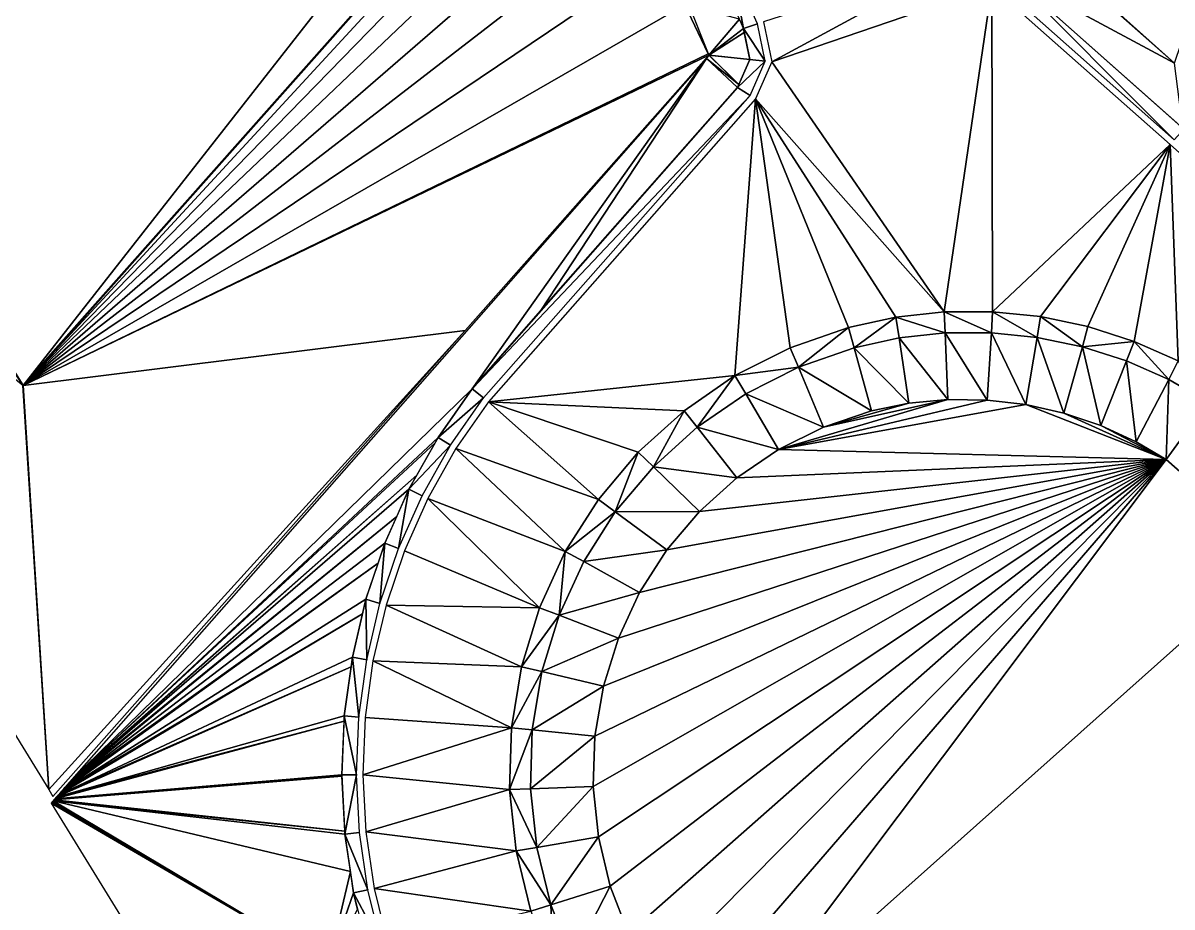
# Model space of a CAD drawing. Header units: metres. Extents: x 1634389 to 1634634, y 8249577 to 8249800.
# Drawn here: x 1634410.27 to 1634437.72, y 8249726.12 to 8249747.25 of the extents above; entities that cross this region are included whole.
import ezdxf

# ---------------------------------------------------------------- set-up
doc = ezdxf.new("R2010")
doc.units = ezdxf.units.M
doc.header["$LTSCALE"] = 2
doc.linetypes.add('CACHE2', pattern=[4.7625, 3.175, -1.5875])
for name, color, linetype in [('CONTOUR-BATIMENT', 5, 'Continuous'), ('MNT-02-BASSIN-FF-30', 205, 'Continuous'), ('MNT-02-BATIMENT FINI-FF-0', 1, 'Continuous'), ('MNT-02-BETON DESACTIVE FF-35', 7, 'Continuous'), ('MNT-02-ESPACE VERT-FF-30', 221, 'Continuous'), ('MNT-02-EVERGREEN-FF-45', 7, 'Continuous'), ('MNT-02-VOIRIE LOURDE-FF-60', 160, 'Continuous')]:
    doc.layers.add(name, color=color, linetype=linetype)

msp = doc.modelspace()

# ---------------------------------------------------------------- linework, layer by layer
at = {"layer": 'CONTOUR-BATIMENT', "linetype": 'CACHE2', "ltscale": 0.05, "const_width": 0.05, "flags": 128}
msp.add_lwpolyline([(1634417.524, 8249774.242), (1634430.058, 8249763.094), (1634425.261, 8249757.725), (1634426.394, 8249756.749), (1634410.278, 8249738.583), (1634399.337, 8249756.062), (1634411.616, 8249769.881), (1634412.735, 8249768.886)], close=True, dxfattribs=at)
at = {"layer": 'MNT-02-BASSIN-FF-30', "color": 1, "linetype": 'ByBlock'}
for points in [[(1634432.3, 8249739.844, 99.122), (1634431.203, 8249739.724, 99.111), (1634432.366, 8249738.251, 98.06)], [(1634433.403, 8249739.848, 99.133), (1634432.3, 8249739.844, 99.122), (1634433.301, 8249738.24, 98.06)], [(1634433.301, 8249738.24, 98.06), (1634432.3, 8249739.844, 99.122), (1634432.366, 8249738.251, 98.06)], [(1634434.228, 8249738.132, 98.06), (1634433.403, 8249739.848, 99.133), (1634433.301, 8249738.24, 98.06)], [(1634434.501, 8249739.737, 99.144), (1634433.403, 8249739.848, 99.133), (1634434.228, 8249738.132, 98.06)], [(1634431.203, 8249739.724, 99.111), (1634430.128, 8249739.49, 99.1), (1634431.434, 8249738.162, 98.06)], [(1634432.366, 8249738.251, 98.06), (1634431.203, 8249739.724, 99.111), (1634431.434, 8249738.162, 98.06)], [(1634434.501, 8249739.737, 99.144), (1634434.228, 8249738.132, 98.06), (1634435.137, 8249737.928, 98.06)], [(1634435.581, 8249739.511, 99.155), (1634434.501, 8249739.737, 99.144), (1634435.137, 8249737.928, 98.06)], [(1634430.128, 8249739.49, 99.1), (1634428.793, 8249739.027, 99.096), (1634430.538, 8249737.982, 98.06)], [(1634430.128, 8249739.49, 99.1), (1634430.538, 8249737.982, 98.06), (1634431.434, 8249738.162, 98.06)], [(1634436.017, 8249737.63, 98.06), (1634435.581, 8249739.511, 99.155), (1634435.137, 8249737.928, 98.06)], [(1634436.632, 8249739.173, 99.166), (1634435.581, 8249739.511, 99.155), (1634436.017, 8249737.63, 98.06)], [(1634428.793, 8249739.027, 99.096), (1634427.535, 8249738.391, 99.091), (1634429.394, 8249737.591, 98.06)], [(1634430.538, 8249737.982, 98.06), (1634428.793, 8249739.027, 99.096), (1634429.394, 8249737.591, 98.06)], [(1634436.86, 8249737.242, 98.06), (1634436.632, 8249739.173, 99.166), (1634436.017, 8249737.63, 98.06)], [(1634437.641, 8249738.727, 99.177), (1634436.632, 8249739.173, 99.166), (1634436.86, 8249737.242, 98.06)], [(1634437.576, 8249736.816, 98.06), (1634437.641, 8249738.727, 99.177), (1634436.86, 8249737.242, 98.06)], [(1634438.576, 8249738.19, 99.188), (1634437.641, 8249738.727, 99.177), (1634437.576, 8249736.816, 98.06)], [(1634427.535, 8249738.391, 99.091), (1634426.374, 8249737.592, 99.087), (1634428.32, 8249737.054, 98.06)], [(1634427.535, 8249738.391, 99.091), (1634428.32, 8249737.054, 98.06), (1634429.394, 8249737.591, 98.06)], [(1634429.394, 8249737.591, 98.06), (1634428.32, 8249737.054, 98.06), (1634432.366, 8249738.251, 98.06)], [(1634428.32, 8249737.054, 98.06), (1634433.301, 8249738.24, 98.06), (1634432.366, 8249738.251, 98.06)], [(1634428.32, 8249737.054, 98.06), (1634434.228, 8249738.132, 98.06), (1634433.301, 8249738.24, 98.06)], [(1634429.394, 8249737.591, 98.06), (1634432.366, 8249738.251, 98.06), (1634431.434, 8249738.162, 98.06)], [(1634430.538, 8249737.982, 98.06), (1634429.394, 8249737.591, 98.06), (1634431.434, 8249738.162, 98.06)], [(1634440.233, 8249734.481, 98.06), (1634438.576, 8249738.19, 99.188), (1634437.576, 8249736.816, 98.06)], [(1634437.576, 8249736.816, 98.06), (1634434.228, 8249738.132, 98.06), (1634428.32, 8249737.054, 98.06)], [(1634434.228, 8249738.132, 98.06), (1634437.576, 8249736.816, 98.06), (1634435.137, 8249737.928, 98.06)], [(1634437.576, 8249736.816, 98.06), (1634436.017, 8249737.63, 98.06), (1634435.137, 8249737.928, 98.06)], [(1634437.576, 8249736.816, 98.06), (1634436.86, 8249737.242, 98.06), (1634436.017, 8249737.63, 98.06)], [(1634426.374, 8249737.592, 99.087), (1634425.33, 8249736.645, 99.082), (1634427.327, 8249736.377, 98.06)], [(1634428.32, 8249737.054, 98.06), (1634426.374, 8249737.592, 99.087), (1634427.327, 8249736.377, 98.06)], [(1634424.017, 8249727.797, 98.06), (1634437.576, 8249736.816, 98.06), (1634423.895, 8249729, 98.06)], [(1634423.895, 8249729, 98.06), (1634437.576, 8249736.816, 98.06), (1634423.935, 8249730.207, 98.06)], [(1634423.935, 8249730.207, 98.06), (1634437.576, 8249736.816, 98.06), (1634424.136, 8249731.398, 98.06)], [(1634424.3, 8249726.621, 98.06), (1634437.576, 8249736.816, 98.06), (1634424.017, 8249727.797, 98.06)], [(1634424.136, 8249731.398, 98.06), (1634437.576, 8249736.816, 98.06), (1634424.494, 8249732.549, 98.06)], [(1634424.738, 8249725.492, 98.06), (1634437.576, 8249736.816, 98.06), (1634424.3, 8249726.621, 98.06)], [(1634424.494, 8249732.549, 98.06), (1634437.576, 8249736.816, 98.06), (1634425.003, 8249733.642, 98.06)], [(1634425.323, 8249724.431, 98.06), (1634437.576, 8249736.816, 98.06), (1634424.738, 8249725.492, 98.06)], [(1634425.003, 8249733.642, 98.06), (1634437.576, 8249736.816, 98.06), (1634425.653, 8249734.656, 98.06)], [(1634426.046, 8249723.458, 98.06), (1634437.576, 8249736.816, 98.06), (1634425.323, 8249724.431, 98.06)], [(1634425.653, 8249734.656, 98.06), (1634437.576, 8249736.816, 98.06), (1634426.432, 8249735.573, 98.06)], [(1634426.896, 8249722.586, 98.06), (1634437.576, 8249736.816, 98.06), (1634426.046, 8249723.458, 98.06)], [(1634426.432, 8249735.573, 98.06), (1634437.576, 8249736.816, 98.06), (1634427.327, 8249736.377, 98.06)], [(1634426.896, 8249722.586, 98.06), (1634440.233, 8249734.481, 98.06), (1634437.576, 8249736.816, 98.06)], [(1634437.576, 8249736.816, 98.06), (1634428.32, 8249737.054, 98.06), (1634427.327, 8249736.377, 98.06)], [(1634425.33, 8249736.645, 99.082), (1634424.422, 8249735.567, 99.078), (1634426.432, 8249735.573, 98.06)], [(1634425.33, 8249736.645, 99.082), (1634426.432, 8249735.573, 98.06), (1634427.327, 8249736.377, 98.06)], [(1634424.422, 8249735.567, 99.078), (1634423.667, 8249734.377, 99.074), (1634425.653, 8249734.656, 98.06)], [(1634424.422, 8249735.567, 99.078), (1634425.653, 8249734.656, 98.06), (1634426.432, 8249735.573, 98.06)], [(1634423.667, 8249734.377, 99.074), (1634425.003, 8249733.642, 98.06), (1634425.653, 8249734.656, 98.06)], [(1634423.667, 8249734.377, 99.074), (1634423.078, 8249733.096, 99.069), (1634425.003, 8249733.642, 98.06)], [(1634426.896, 8249722.586, 98.06), (1634459.384, 8249696.895, 98.06), (1634440.233, 8249734.481, 98.06)], [(1634423.078, 8249733.096, 99.069), (1634424.494, 8249732.549, 98.06), (1634425.003, 8249733.642, 98.06)], [(1634423.078, 8249733.096, 99.069), (1634422.666, 8249731.748, 99.065), (1634424.494, 8249732.549, 98.06)], [(1634422.666, 8249731.748, 99.065), (1634424.136, 8249731.398, 98.06), (1634424.494, 8249732.549, 98.06)], [(1634422.666, 8249731.748, 99.065), (1634422.438, 8249730.358, 99.061), (1634424.136, 8249731.398, 98.06)], [(1634422.438, 8249730.358, 99.061), (1634423.935, 8249730.207, 98.06), (1634424.136, 8249731.398, 98.06)], [(1634422.438, 8249730.358, 99.061), (1634422.398, 8249728.949, 99.056), (1634423.935, 8249730.207, 98.06)], [(1634422.398, 8249728.949, 99.056), (1634423.895, 8249729, 98.06), (1634423.935, 8249730.207, 98.06)], [(1634422.398, 8249728.949, 99.056), (1634422.547, 8249727.547, 99.052), (1634423.895, 8249729, 98.06)], [(1634422.547, 8249727.547, 99.052), (1634424.017, 8249727.797, 98.06), (1634423.895, 8249729, 98.06)], [(1634422.547, 8249727.547, 99.052), (1634422.883, 8249726.178, 99.047), (1634424.017, 8249727.797, 98.06)], [(1634422.883, 8249726.178, 99.047), (1634424.3, 8249726.621, 98.06), (1634424.017, 8249727.797, 98.06)], [(1634422.883, 8249726.178, 99.047), (1634423.399, 8249724.866, 99.043), (1634424.3, 8249726.621, 98.06)], [(1634423.399, 8249724.866, 99.043), (1634424.738, 8249725.492, 98.06), (1634424.3, 8249726.621, 98.06)]]:
    msp.add_3dface(points, dxfattribs=at)
at = {"layer": 'MNT-02-BATIMENT FINI-FF-0', "color": 5, "linetype": 'ByBlock'}
for points in [[(1634399.337, 8249756.062, 99.78), (1634410.278, 8249738.583, 99.78), (1634425.261, 8249757.725, 99.78)], [(1634410.278, 8249738.583, 99.78), (1634426.394, 8249756.749, 99.78), (1634425.261, 8249757.725, 99.78)]]:
    msp.add_3dface(points, dxfattribs=at)
at = {"layer": 'MNT-02-BETON DESACTIVE FF-35', "color": 6, "linetype": 'ByBlock'}
for points in [[(1634437.776, 8249746.289, 99.302), (1634434.829, 8249748.934, 99.301), (1634433.844, 8249748.412, 99.285)], [(1634437.776, 8249746.289, 99.302), (1634433.844, 8249748.412, 99.285), (1634437.978, 8249744.74, 99.287)], [(1634427.385, 8249747.343, 99.358), (1634426.184, 8249747.66, 99.376), (1634426.657, 8249746.485, 99.37)], [(1634427.484, 8249747.121, 99.357), (1634427.385, 8249747.343, 99.358), (1634426.657, 8249746.485, 99.37)], [(1634427.503, 8249747.026, 99.356), (1634427.484, 8249747.121, 99.357), (1634426.657, 8249746.485, 99.37)], [(1634427.503, 8249747.026, 99.356), (1634426.657, 8249746.485, 99.37), (1634426.658, 8249746.483, 99.37)], [(1634427.503, 8249747.026, 99.356), (1634426.658, 8249746.483, 99.37), (1634427.636, 8249746.38, 99.348)], [(1634421.002, 8249738.509, 99.304), (1634426.602, 8249746.402, 99.369), (1634411.443, 8249729.172, 99.375)], [(1634422.646, 8249740.376, 99.303), (1634426.602, 8249746.402, 99.369), (1634421.002, 8249738.509, 99.304)], [(1634422.646, 8249740.376, 99.303), (1634427.341, 8249745.709, 99.34), (1634426.602, 8249746.402, 99.369)], [(1634427.372, 8249745.781, 99.341), (1634426.663, 8249746.471, 99.37), (1634426.602, 8249746.402, 99.369)], [(1634427.341, 8249745.709, 99.34), (1634427.372, 8249745.781, 99.341), (1634426.602, 8249746.402, 99.369)], [(1634427.636, 8249746.38, 99.348), (1634426.658, 8249746.483, 99.37), (1634427.635, 8249746.38, 99.348)], [(1634426.66, 8249746.479, 99.37), (1634427.635, 8249746.38, 99.348), (1634426.658, 8249746.483, 99.37)], [(1634427.635, 8249746.38, 99.348), (1634426.66, 8249746.479, 99.37), (1634427.372, 8249745.781, 99.341)], [(1634426.663, 8249746.471, 99.37), (1634427.372, 8249745.781, 99.341), (1634426.66, 8249746.479, 99.37)], [(1634420.19, 8249737.343, 99.293), (1634421.002, 8249738.509, 99.304), (1634411.443, 8249729.172, 99.375)], [(1634420.119, 8249737.218, 99.291), (1634420.19, 8249737.343, 99.293), (1634411.443, 8249729.172, 99.375)], [(1634419.683, 8249736.445, 99.286), (1634420.119, 8249737.218, 99.291), (1634411.443, 8249729.172, 99.375)], [(1634419.494, 8249736.11, 99.285), (1634419.683, 8249736.445, 99.286), (1634411.353, 8249729.07, 99.375)], [(1634411.443, 8249729.172, 99.375), (1634411.353, 8249729.07, 99.375), (1634419.683, 8249736.445, 99.286)], [(1634419.203, 8249735.459, 99.281), (1634419.494, 8249736.11, 99.285), (1634411.353, 8249729.07, 99.375)], [(1634418.917, 8249734.817, 99.279), (1634419.203, 8249735.459, 99.281), (1634411.258, 8249728.962, 99.376)], [(1634411.353, 8249729.07, 99.375), (1634411.258, 8249728.962, 99.376), (1634419.203, 8249735.459, 99.281)], [(1634418.755, 8249734.337, 99.277), (1634418.917, 8249734.817, 99.279), (1634411.258, 8249728.962, 99.376)], [(1634411.258, 8249728.962, 99.376), (1634411.176, 8249728.868, 99.376), (1634418.755, 8249734.337, 99.277)], [(1634418.465, 8249733.476, 99.275), (1634418.755, 8249734.337, 99.277), (1634411.176, 8249728.868, 99.376)], [(1634418.383, 8249733.13, 99.273), (1634418.465, 8249733.476, 99.275), (1634411.176, 8249728.868, 99.376)], [(1634418.141, 8249732.097, 99.271), (1634418.383, 8249733.13, 99.273), (1634411.113, 8249728.797, 99.377)], [(1634411.176, 8249728.868, 99.376), (1634411.113, 8249728.797, 99.377), (1634418.383, 8249733.13, 99.273)], [(1634411.113, 8249728.797, 99.377), (1634411.067, 8249728.744, 99.378), (1634418.109, 8249731.866, 99.27)], [(1634417.948, 8249730.694, 99.267), (1634418.109, 8249731.866, 99.27), (1634411.067, 8249728.744, 99.378)], [(1634418.109, 8249731.866, 99.27), (1634418.141, 8249732.097, 99.271), (1634411.113, 8249728.797, 99.377)], [(1634417.889, 8249729.28, 99.264), (1634417.943, 8249730.568, 99.267), (1634411.034, 8249728.707, 99.378)], [(1634411.067, 8249728.744, 99.378), (1634411.034, 8249728.707, 99.378), (1634417.943, 8249730.568, 99.267)], [(1634417.943, 8249730.568, 99.267), (1634417.948, 8249730.694, 99.267), (1634411.067, 8249728.744, 99.378)], [(1634417.959, 8249727.937, 99.261), (1634417.89, 8249729.253, 99.264), (1634411.011, 8249728.681, 99.378)], [(1634411.034, 8249728.707, 99.378), (1634411.011, 8249728.681, 99.378), (1634417.89, 8249729.253, 99.264)], [(1634417.89, 8249729.253, 99.264), (1634417.889, 8249729.28, 99.264), (1634411.034, 8249728.707, 99.378)], [(1634410.969, 8249728.634, 99.379), (1634410.946, 8249728.608, 99.379), (1634417.572, 8249724.739, 99.279)], [(1634410.946, 8249728.608, 99.379), (1634414.856, 8249722.244, 99.33), (1634417.572, 8249724.739, 99.279)], [(1634410.995, 8249728.663, 99.378), (1634410.969, 8249728.634, 99.379), (1634417.572, 8249724.739, 99.279)], [(1634411.011, 8249728.681, 99.378), (1634410.995, 8249728.663, 99.378), (1634417.959, 8249727.937, 99.261)], [(1634418.095, 8249726.974, 99.262), (1634417.963, 8249727.866, 99.261), (1634410.995, 8249728.663, 99.378)], [(1634417.963, 8249727.866, 99.261), (1634417.959, 8249727.937, 99.261), (1634410.995, 8249728.663, 99.378)], [(1634417.572, 8249724.739, 99.279), (1634418.095, 8249726.974, 99.262), (1634410.995, 8249728.663, 99.378)], [(1634418.17, 8249726.465, 99.261), (1634418.095, 8249726.974, 99.262), (1634417.572, 8249724.739, 99.279)], [(1634418.268, 8249726.065, 99.259), (1634418.17, 8249726.465, 99.261), (1634417.572, 8249724.739, 99.279)]]:
    msp.add_3dface(points, dxfattribs=at)
at = {"layer": 'MNT-02-ESPACE VERT-FF-30', "linetype": 'ByBlock'}
for points in [[(1634410.284, 8249738.591, 99.48), (1634410.278, 8249738.583, 99.48), (1634426.386, 8249756.74, 99.48)], [(1634425.882, 8249755.517, 99.473), (1634426.386, 8249756.74, 99.48), (1634410.278, 8249738.583, 99.48)], [(1634426.387, 8249756.741, 99.48), (1634410.284, 8249738.591, 99.48), (1634426.386, 8249756.74, 99.48)], [(1634425.521, 8249754.234, 99.465), (1634425.882, 8249755.517, 99.473), (1634410.278, 8249738.583, 99.48)], [(1634425.316, 8249752.916, 99.458), (1634425.521, 8249754.234, 99.465), (1634410.278, 8249738.583, 99.48)], [(1634425.27, 8249751.584, 99.45), (1634425.316, 8249752.916, 99.458), (1634410.278, 8249738.583, 99.48)], [(1634425.384, 8249750.256, 99.442), (1634425.27, 8249751.584, 99.45), (1634410.278, 8249738.583, 99.48)], [(1634425.656, 8249748.95, 99.435), (1634425.384, 8249750.256, 99.442), (1634410.278, 8249738.583, 99.48)], [(1634426.082, 8249747.687, 99.428), (1634425.656, 8249748.95, 99.435), (1634410.278, 8249738.583, 99.48)], [(1634426.643, 8249746.51, 99.42), (1634426.082, 8249747.687, 99.428), (1634410.278, 8249738.583, 99.48)], [(1634426.643, 8249746.51, 99.42), (1634426.191, 8249747.658, 99.426), (1634426.082, 8249747.687, 99.428)], [(1634399.702, 8249747.162, 99.266), (1634410.888, 8249728.927, 99.431), (1634410.273, 8249738.587, 99.48)], [(1634426.654, 8249746.482, 99.42), (1634426.643, 8249746.51, 99.42), (1634410.278, 8249738.583, 99.48)], [(1634420.835, 8249739.902, 99.424), (1634426.654, 8249746.482, 99.42), (1634410.278, 8249738.583, 99.48)], [(1634420.835, 8249739.902, 99.424), (1634426.654, 8249746.482, 99.42), (1634426.654, 8249746.482, 99.42)], [(1634410.888, 8249728.927, 99.431), (1634420.835, 8249739.902, 99.424), (1634410.278, 8249738.583, 99.48)], [(1634410.888, 8249728.927, 99.431), (1634410.987, 8249728.766, 99.43), (1634420.835, 8249739.902, 99.424)], [(1634410.987, 8249728.766, 99.43), (1634410.987, 8249728.765, 99.43), (1634420.835, 8249739.902, 99.424)], [(1634410.888, 8249728.927, 99.431), (1634410.276, 8249738.582, 99.48), (1634410.273, 8249738.587, 99.48)], [(1634410.277, 8249738.583, 99.48), (1634410.276, 8249738.582, 99.48), (1634410.278, 8249738.583, 99.48)], [(1634410.276, 8249738.582, 99.48), (1634410.888, 8249728.927, 99.431), (1634410.278, 8249738.583, 99.48)], [(1634410.284, 8249738.591, 99.48), (1634410.277, 8249738.584, 99.48), (1634410.278, 8249738.583, 99.48)], [(1634410.277, 8249738.584, 99.48), (1634410.277, 8249738.583, 99.48), (1634410.278, 8249738.583, 99.48)]]:
    msp.add_3dface(points, dxfattribs=at)
at = {"layer": 'MNT-02-EVERGREEN-FF-45', "color": 1, "linetype": 'ByBlock'}
msp.add_3dface([(1634434.809, 8249748.923, 99.2), (1634437.774, 8249746.288, 99.201), (1634439.514, 8249751.42, 99.275)], dxfattribs=at)
at = {"layer": 'MNT-02-VOIRIE LOURDE-FF-60'}
for points in [[(1634427.206, 8249748.599, 99.118), (1634426.877, 8249748.482, 99.121), (1634427.484, 8249747.121, 99.107)], [(1634427.818, 8249747.228, 99.101), (1634427.206, 8249748.599, 99.118), (1634427.484, 8249747.121, 99.107)], [(1634432.777, 8249748.833, 99.02), (1634427.963, 8249747.275, 98.961), (1634428.157, 8249746.325, 98.95)], [(1634433.415, 8249748.125, 99.01), (1634432.777, 8249748.833, 99.02), (1634428.157, 8249746.325, 98.95)], [(1634433.768, 8249748.48, 99.035), (1634433.515, 8249748.238, 99.03), (1634437.772, 8249744.456, 99.031)], [(1634438.004, 8249744.717, 99.037), (1634433.768, 8249748.48, 99.035), (1634437.772, 8249744.456, 99.031)], [(1634433.415, 8249748.125, 99.01), (1634428.157, 8249746.325, 98.95), (1634432.272, 8249740.344, 98.862)], [(1634433.415, 8249748.125, 99.01), (1634432.272, 8249740.344, 98.862), (1634433.428, 8249740.349, 98.873)], [(1634437.672, 8249744.343, 99.011), (1634433.415, 8249748.125, 99.01), (1634433.428, 8249740.349, 98.873)], [(1634427.818, 8249747.228, 99.101), (1634427.484, 8249747.121, 99.107), (1634428, 8249746.342, 99.09)], [(1634427.635, 8249746.38, 99.098), (1634428, 8249746.342, 99.09), (1634427.484, 8249747.121, 99.107)], [(1634427.635, 8249746.38, 99.098), (1634427.341, 8249745.709, 99.09), (1634428, 8249746.342, 99.09)], [(1634427.639, 8249745.52, 99.08), (1634428, 8249746.342, 99.09), (1634427.341, 8249745.709, 99.09)], [(1634428.157, 8249746.325, 98.95), (1634427.768, 8249745.437, 98.94), (1634432.272, 8249740.344, 98.862)], [(1634427.341, 8249745.709, 99.09), (1634421.002, 8249738.509, 99.054), (1634427.639, 8249745.52, 99.08)], [(1634421.277, 8249738.293, 99.03), (1634427.639, 8249745.52, 99.08), (1634421.002, 8249738.509, 99.054)], [(1634427.768, 8249745.437, 98.94), (1634421.396, 8249738.2, 98.89), (1634427.28, 8249738.822, 98.831)], [(1634427.768, 8249745.437, 98.94), (1634427.28, 8249738.822, 98.831), (1634428.598, 8249739.488, 98.836)], [(1634427.768, 8249745.437, 98.94), (1634429.993, 8249739.972, 98.84), (1634431.122, 8249740.218, 98.851)], [(1634427.768, 8249745.437, 98.94), (1634428.598, 8249739.488, 98.836), (1634429.993, 8249739.972, 98.84)], [(1634432.272, 8249740.344, 98.862), (1634427.768, 8249745.437, 98.94), (1634431.122, 8249740.218, 98.851)], [(1634437.672, 8249744.343, 99.011), (1634433.428, 8249740.349, 98.873), (1634434.578, 8249740.232, 98.884)], [(1634435.709, 8249739.995, 98.895), (1634437.672, 8249744.343, 99.011), (1634434.578, 8249740.232, 98.884)], [(1634437.672, 8249744.343, 99.011), (1634435.709, 8249739.995, 98.895), (1634436.81, 8249739.641, 98.906)], [(1634437.867, 8249739.173, 98.917), (1634437.672, 8249744.343, 99.011), (1634436.81, 8249739.641, 98.906)], [(1634441.194, 8249741.214, 98.998), (1634437.672, 8249744.343, 99.011), (1634437.867, 8249739.173, 98.917)], [(1634429.993, 8249739.972, 98.84), (1634430.128, 8249739.49, 98.8), (1634431.122, 8249740.218, 98.851)], [(1634430.128, 8249739.49, 98.8), (1634431.203, 8249739.724, 98.811), (1634431.122, 8249740.218, 98.851)], [(1634432.3, 8249739.844, 98.822), (1634432.272, 8249740.344, 98.862), (1634431.122, 8249740.218, 98.851)], [(1634431.203, 8249739.724, 98.811), (1634432.3, 8249739.844, 98.822), (1634431.122, 8249740.218, 98.851)], [(1634432.272, 8249740.344, 98.862), (1634433.403, 8249739.848, 98.833), (1634433.428, 8249740.349, 98.873)], [(1634432.3, 8249739.844, 98.822), (1634433.403, 8249739.848, 98.833), (1634432.272, 8249740.344, 98.862)], [(1634433.403, 8249739.848, 98.833), (1634434.501, 8249739.737, 98.844), (1634433.428, 8249740.349, 98.873)], [(1634434.578, 8249740.232, 98.884), (1634433.428, 8249740.349, 98.873), (1634434.501, 8249739.737, 98.844)], [(1634434.501, 8249739.737, 98.844), (1634435.581, 8249739.511, 98.855), (1634434.578, 8249740.232, 98.884)], [(1634435.709, 8249739.995, 98.895), (1634434.578, 8249740.232, 98.884), (1634435.581, 8249739.511, 98.855)], [(1634428.598, 8249739.488, 98.836), (1634428.793, 8249739.027, 98.796), (1634429.993, 8249739.972, 98.84)], [(1634428.793, 8249739.027, 98.796), (1634430.128, 8249739.49, 98.8), (1634429.993, 8249739.972, 98.84)], [(1634435.709, 8249739.995, 98.895), (1634435.581, 8249739.511, 98.855), (1634436.81, 8249739.641, 98.906)], [(1634435.581, 8249739.511, 98.855), (1634436.632, 8249739.173, 98.866), (1634436.81, 8249739.641, 98.906)], [(1634436.632, 8249739.173, 98.866), (1634437.641, 8249738.727, 98.877), (1634436.81, 8249739.641, 98.906)], [(1634437.641, 8249738.727, 98.877), (1634437.867, 8249739.173, 98.917), (1634436.81, 8249739.641, 98.906)], [(1634427.28, 8249738.822, 98.831), (1634428.793, 8249739.027, 98.796), (1634428.598, 8249739.488, 98.836)], [(1634427.535, 8249738.391, 98.791), (1634428.793, 8249739.027, 98.796), (1634427.28, 8249738.822, 98.831)], [(1634437.641, 8249738.727, 98.877), (1634438.576, 8249738.19, 98.888), (1634437.867, 8249739.173, 98.917)], [(1634427.28, 8249738.822, 98.831), (1634421.396, 8249738.2, 98.89), (1634426.063, 8249737.985, 98.827)], [(1634426.063, 8249737.985, 98.827), (1634426.374, 8249737.592, 98.787), (1634427.28, 8249738.822, 98.831)], [(1634427.535, 8249738.391, 98.791), (1634427.28, 8249738.822, 98.831), (1634426.374, 8249737.592, 98.787)], [(1634421.277, 8249738.293, 99.03), (1634421.002, 8249738.509, 99.054), (1634420.19, 8249737.343, 99.043)], [(1634420.486, 8249737.157, 99.027), (1634421.277, 8249738.293, 99.03), (1634420.19, 8249737.343, 99.043)], [(1634421.396, 8249738.2, 98.89), (1634420.614, 8249737.077, 98.887), (1634424.018, 8249735.863, 98.818)], [(1634421.396, 8249738.2, 98.89), (1634424.969, 8249736.993, 98.823), (1634426.063, 8249737.985, 98.827)], [(1634421.396, 8249738.2, 98.89), (1634424.018, 8249735.863, 98.818), (1634424.969, 8249736.993, 98.823)], [(1634424.969, 8249736.993, 98.823), (1634425.33, 8249736.645, 98.783), (1634426.063, 8249737.985, 98.827)], [(1634425.33, 8249736.645, 98.783), (1634426.374, 8249737.592, 98.787), (1634426.063, 8249737.985, 98.827)], [(1634420.486, 8249737.157, 99.027), (1634420.19, 8249737.343, 99.043), (1634419.494, 8249736.11, 99.035)], [(1634419.806, 8249735.953, 99.024), (1634420.486, 8249737.157, 99.027), (1634419.494, 8249736.11, 99.035)], [(1634420.614, 8249737.077, 98.887), (1634419.941, 8249735.885, 98.884), (1634423.227, 8249734.616, 98.814)], [(1634424.018, 8249735.863, 98.818), (1634420.614, 8249737.077, 98.887), (1634423.227, 8249734.616, 98.814)], [(1634424.018, 8249735.863, 98.818), (1634424.422, 8249735.567, 98.778), (1634424.969, 8249736.993, 98.823)], [(1634425.33, 8249736.645, 98.783), (1634424.969, 8249736.993, 98.823), (1634424.422, 8249735.567, 98.778)], [(1634419.242, 8249734.69, 99.021), (1634419.494, 8249736.11, 99.035), (1634418.917, 8249734.817, 99.029)], [(1634419.242, 8249734.69, 99.021), (1634419.806, 8249735.953, 99.024), (1634419.494, 8249736.11, 99.035)], [(1634419.941, 8249735.885, 98.884), (1634419.383, 8249734.635, 98.881), (1634422.61, 8249733.275, 98.809)], [(1634423.227, 8249734.616, 98.814), (1634419.941, 8249735.885, 98.884), (1634422.61, 8249733.275, 98.809)], [(1634424.422, 8249735.567, 98.778), (1634424.018, 8249735.863, 98.818), (1634423.227, 8249734.616, 98.814)], [(1634423.667, 8249734.377, 98.774), (1634424.422, 8249735.567, 98.778), (1634423.227, 8249734.616, 98.814)], [(1634418.8, 8249733.38, 99.017), (1634418.917, 8249734.817, 99.029), (1634418.465, 8249733.476, 99.025)], [(1634418.8, 8249733.38, 99.017), (1634419.242, 8249734.69, 99.021), (1634418.917, 8249734.817, 99.029)], [(1634419.383, 8249734.635, 98.881), (1634418.946, 8249733.338, 98.878), (1634422.61, 8249733.275, 98.809)], [(1634422.61, 8249733.275, 98.809), (1634423.078, 8249733.096, 98.769), (1634423.227, 8249734.616, 98.814)], [(1634423.667, 8249734.377, 98.774), (1634423.227, 8249734.616, 98.814), (1634423.078, 8249733.096, 98.769)], [(1634418.484, 8249732.033, 99.014), (1634418.465, 8249733.476, 99.025), (1634418.141, 8249732.097, 99.021)], [(1634418.484, 8249732.033, 99.014), (1634418.8, 8249733.38, 99.017), (1634418.465, 8249733.476, 99.025)], [(1634418.946, 8249733.338, 98.878), (1634418.633, 8249732.006, 98.874), (1634422.178, 8249731.863, 98.805)], [(1634418.946, 8249733.338, 98.878), (1634422.178, 8249731.863, 98.805), (1634422.61, 8249733.275, 98.809)], [(1634422.178, 8249731.863, 98.805), (1634423.078, 8249733.096, 98.769), (1634422.61, 8249733.275, 98.809)], [(1634422.666, 8249731.748, 98.765), (1634423.078, 8249733.096, 98.769), (1634422.178, 8249731.863, 98.805)], [(1634418.296, 8249730.663, 99.011), (1634418.141, 8249732.097, 99.021), (1634417.948, 8249730.694, 99.017)], [(1634418.296, 8249730.663, 99.011), (1634418.484, 8249732.033, 99.014), (1634418.141, 8249732.097, 99.021)], [(1634418.633, 8249732.006, 98.874), (1634418.447, 8249730.65, 98.871), (1634421.939, 8249730.405, 98.801)], [(1634422.178, 8249731.863, 98.805), (1634418.633, 8249732.006, 98.874), (1634421.939, 8249730.405, 98.801)], [(1634422.666, 8249731.748, 98.765), (1634422.178, 8249731.863, 98.805), (1634421.939, 8249730.405, 98.801)], [(1634422.438, 8249730.358, 98.761), (1634422.666, 8249731.748, 98.765), (1634421.939, 8249730.405, 98.801)], [(1634418.238, 8249729.282, 99.008), (1634417.948, 8249730.694, 99.017), (1634417.889, 8249729.28, 99.014)], [(1634418.238, 8249729.282, 99.008), (1634418.296, 8249730.663, 99.011), (1634417.948, 8249730.694, 99.017)], [(1634418.447, 8249730.65, 98.871), (1634418.389, 8249729.282, 98.868), (1634421.939, 8249730.405, 98.801)], [(1634418.389, 8249729.282, 98.868), (1634421.897, 8249728.929, 98.796), (1634421.939, 8249730.405, 98.801)], [(1634421.897, 8249728.929, 98.796), (1634422.438, 8249730.358, 98.761), (1634421.939, 8249730.405, 98.801)], [(1634422.398, 8249728.949, 98.756), (1634422.438, 8249730.358, 98.761), (1634421.897, 8249728.929, 98.796)], [(1634418.238, 8249729.282, 99.008), (1634417.889, 8249729.28, 99.014), (1634417.963, 8249727.866, 99.011)], [(1634418.31, 8249727.901, 99.005), (1634418.238, 8249729.282, 99.008), (1634417.963, 8249727.866, 99.011)], [(1634418.389, 8249729.282, 98.868), (1634418.461, 8249727.916, 98.865), (1634421.897, 8249728.929, 98.796)], [(1634418.461, 8249727.916, 98.865), (1634422.054, 8249727.461, 98.792), (1634421.897, 8249728.929, 98.796)], [(1634422.398, 8249728.949, 98.756), (1634421.897, 8249728.929, 98.796), (1634422.547, 8249727.547, 98.752)], [(1634422.054, 8249727.461, 98.792), (1634422.547, 8249727.547, 98.752), (1634421.897, 8249728.929, 98.796)], [(1634418.31, 8249727.901, 99.005), (1634417.963, 8249727.866, 99.011), (1634418.513, 8249726.533, 99.002)], [(1634418.17, 8249726.465, 99.011), (1634418.513, 8249726.533, 99.002), (1634417.963, 8249727.866, 99.011)], [(1634418.461, 8249727.916, 98.865), (1634418.661, 8249726.562, 98.862), (1634422.054, 8249727.461, 98.792)], [(1634422.054, 8249727.461, 98.792), (1634418.661, 8249726.562, 98.862), (1634422.405, 8249726.026, 98.787)], [(1634422.547, 8249727.547, 98.752), (1634422.054, 8249727.461, 98.792), (1634422.883, 8249726.178, 98.747)], [(1634422.405, 8249726.026, 98.787), (1634422.883, 8249726.178, 98.747), (1634422.054, 8249727.461, 98.792)], [(1634418.513, 8249726.533, 99.002), (1634418.17, 8249726.465, 99.011), (1634418.845, 8249725.183, 98.999)], [(1634418.508, 8249725.09, 99.007), (1634418.845, 8249725.183, 98.999), (1634418.17, 8249726.465, 99.011)], [(1634418.661, 8249726.562, 98.862), (1634418.988, 8249725.233, 98.859), (1634422.405, 8249726.026, 98.787)], [(1634422.405, 8249726.026, 98.787), (1634422.946, 8249724.652, 98.783), (1634422.883, 8249726.178, 98.747)], [(1634423.399, 8249724.866, 98.743), (1634422.883, 8249726.178, 98.747), (1634422.946, 8249724.652, 98.783)]]:
    msp.add_3dface(points, dxfattribs=at)

doc.saveas('drawing.dxf')
